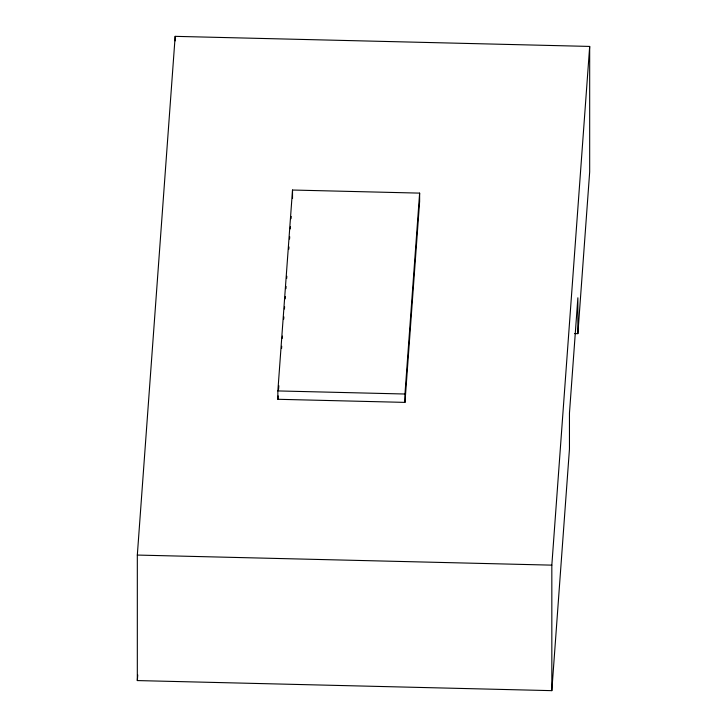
<?xml version="1.0" encoding="UTF-8"?>
<svg xmlns="http://www.w3.org/2000/svg" width="727" height="727" viewBox="0 0 727 727"><rect width="100%" height="100%" fill="white"/><g stroke="black" fill="none" stroke-linecap="round" stroke-linejoin="round"><path stroke-width="1.09" d="M577.874 333.648L577.874 297.788L569.459 413.1L569.459 448.959L551.829 690.65L137.321 680.572L137.321 555.064L175.171 36.35L589.679 46.428L589.679 171.935L577.874 333.648L574.521 333.566M137.321 680.572L137.739 674.91M277.859 390.926L292.518 190.029L419.624 193.118L419.624 201.488L404.966 402.385L277.859 399.287L277.859 390.926L404.966 394.016L419.624 193.118M277.859 399.287L278.105 395.906M278.595 389.136L278.841 385.746M281.558 348.506L281.722 346.243M282.303 338.346L282.467 336.083M283.703 319.153L283.866 316.899M284.439 309.002L284.611 306.739M285.184 298.842L285.347 296.58M285.929 288.683L286.093 286.429M286.665 278.523L286.829 276.269M288.81 249.179L288.973 246.926M289.546 239.019L289.709 236.766M290.291 228.869L290.455 226.606M291.027 218.709L291.2 216.455M551.829 690.65L551.829 565.143L589.679 46.428M137.321 555.064L551.829 565.143M404.966 394.016L404.966 402.385M292.518 190.029L292.518 198.389M175.171 36.35L175.171 40.885"/></g></svg>
